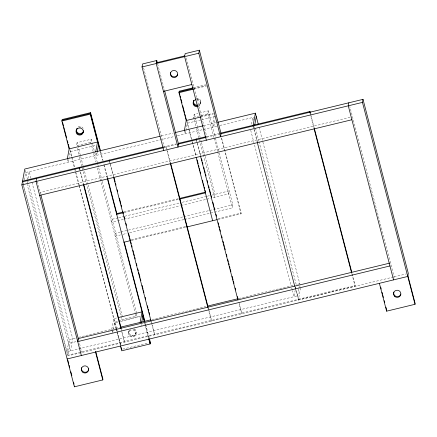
<?xml version="1.0" encoding="UTF-8"?>
<svg xmlns="http://www.w3.org/2000/svg" width="437" height="437" viewBox="0 0 437 437"><rect width="100%" height="100%" fill="white"/><g stroke="black" fill="none" stroke-linecap="round" stroke-linejoin="round"><path stroke-width="0.33" stroke-dasharray="2.19 1.64" d="M23.451 184.6L23.817 182.584M24.314 179.902L25.668 172.511L174.112 136.552M26.996 183.742L27.493 181.055M27.984 178.367L29.213 171.654L30.934 178.258M40.002 193.569L40.22 192.362L351.78 116.881M68.729 159.554L68.243 162.198L67.336 158.718M68.849 158.893L70.188 151.623L95.927 145.384M77.07 142.642L76.513 145.663L90.705 142.227L91.262 139.206L77.07 142.642L80.501 155.829M97.112 152.677L96.626 155.321L96.025 152.999M393.464 277.02L67.708 355.937L70.067 343.094L28.416 183.081M111.735 329.296L113.68 318.72L117.64 317.759M112.642 332.776L114.587 322.2L117.886 321.403M136.453 313.87L136.011 316.29L121.819 319.726L122.152 317.912M128.735 332.448L129.013 330.935M135.787 334.442A3.665 3.583 10.4 0 0 131.357 329.962A3.665 3.583 10.4 0 0 129.642 335.927A3.665 3.583 10.4 0 0 135.787 334.442L136.065 332.928M141.025 325.904L141.271 324.582M185.812 131.187L185.326 133.831L184.419 130.352M185.933 130.526L187.271 123.256L201.129 119.896M194.11 119.268L193.596 117.302L194.154 114.281L198.021 113.341M200.315 104.164L200.594 102.651M213.939 137.491L207.788 113.86L208.345 110.84L200.605 112.713M214.141 116.204L212.808 123.474L213.709 126.959L215.168 119.022M184.627 219.396L232.255 207.854L232.812 204.833L215.348 137.748M251.51 124.217L252.739 117.504L253.427 120.142M254.192 128.057L254.438 126.719M217.921 219.45L241.022 213.857L241.164 213.098L221.564 137.797M295.248 289.977L294.014 296.69L292.468 290.747M295.368 289.305L295.865 286.617M298.793 289.114L297.564 295.833L66.943 351.698L69.161 339.609L75.787 338.003M298.919 288.442L299.411 285.754M300.563 287.896L298.329 300.066L294.899 286.88M298.302 299.973L355.073 286.219L355.21 285.465L352.124 273.6M393.901 278.069L394.125 276.856L349.808 106.595M193.116 87.81L205.658 84.773M193.635 88.405L206.177 85.368M194.159 89.001L206.701 85.963M193.596 117.302L198.759 116.051M201.337 115.423L207.788 113.86M200.883 116.258L213.425 113.221M200.747 117.012L213.289 113.975M201.79 119.738L215.654 116.379M161.28 135.962L173.205 133.066M203.566 125.714L215.621 122.797M177.427 135.749L217.189 126.113M219.838 125.474L254.301 117.127M163.596 146.947L176.291 143.871M206.297 136.606L219.363 133.438M163.875 147.602L176.581 144.527M206.816 137.202L220.445 133.897M124.113 211.847L178.389 198.698M123.971 212.606L178.913 199.294M118.056 217.828L112.101 219.27L111.544 222.296L123.453 219.412M118.717 217.67L124.01 216.386M124.671 216.228L179.574 202.926M182.218 202.287L206.696 196.355M207.357 196.197L211.322 195.235M211.983 195.077L229.185 190.909L228.627 193.93L211.432 198.098M124.113 219.248L180.339 205.63M181.005 205.466L206.138 199.381M206.799 199.217L210.771 198.256M120.355 232.074L115.723 233.2L115.171 236.22L120.465 234.937M121.016 231.916L183.196 216.85M183.857 216.692L208.995 210.601M209.656 210.443L232.812 204.833M123.108 234.298L127.08 233.336M129.723 232.692L183.966 219.554M131.362 239.7L185.638 226.552M218.058 218.697L241.164 213.098M131.22 240.454L185.501 227.306M118.547 321.239L140.326 315.962M117.744 322.156L114.445 322.954L115.794 328.138M120.388 321.517L140.19 316.721M78.436 337.364L119.656 327.379M152 319.545L205.68 306.539M238.81 298.509L293.817 285.186M299.782 283.744L296.231 284.602L259.103 141.938M70.067 343.094L76.694 341.488M298.444 299.214L355.21 285.465M394.125 276.861L406.383 273.89M122.633 349.136L148.378 342.898M310.275 112.817L310.62 114.133M310.789 114.794L314.219 127.97M309.964 112.91L313.908 128.068M351.812 273.699L355.073 286.219M259.037 127.211L300.536 286.645M255.492 128.068L258.928 141.282M253.165 125.25L257.453 141.735M295.155 286.585L298.466 299.312L67.85 355.183L22.544 181.12M253.023 126.003L257.142 141.828M250.691 130.253L291.091 285.459M291.779 288.103L292.293 290.086M221.253 137.89L241.022 213.857M208.345 110.84L215.179 137.092M214.108 138.147L217.528 151.273M217.697 151.929L232.255 207.854M186.353 58.236L206.728 136.524M194.154 114.281L197.568 127.402M197.737 128.063L200.13 137.251M200.812 139.873L201.326 141.845M201.495 142.5L204.915 155.627M205.084 156.282L214.993 194.345L214.436 197.371L200.261 142.894M194.279 119.924L196.333 127.801M196.503 128.456L199.234 138.961M199.403 139.616L200.091 142.238M196.393 139.004L200.687 155.485M238.952 302.513L241.699 313.061L241.563 313.821L238.99 303.928M196.257 139.758L200.375 155.583M187.162 121.557L189.226 129.483M189.396 130.144L192.149 140.709M192.318 141.37L196.104 155.905M186.512 120.355L188.571 128.254M188.74 128.915L191.493 139.485M192.182 142.129L195.962 156.659M157.626 63.797L164.476 90.109M166.754 148.285L166.235 146.308L166.612 149.044M167.437 150.923L170.528 162.793M208.28 307.845L208.624 309.161M208.799 309.822L211.541 320.37L211.404 321.124L207.974 307.938M166.787 149.7L170.217 162.886M143.604 67.893L164.323 147.493M109.469 160.062L110.157 162.701M110.326 163.356L113.762 176.543M151.513 321.594L154.774 334.125L154.638 334.879L151.202 321.692M109.332 160.816L113.451 176.641M100.69 151.612L103.099 160.854M104.132 164.815L107.568 178.023M145.718 324.593L149.323 338.457M100.379 151.705L102.613 160.292M103.82 164.913L107.256 178.116M144.991 323.096L145.33 324.391M145.406 324.686L148.87 337.992M144.685 323.205L148.564 338.101M91.262 139.206L92.464 143.822M92.633 144.478L94.692 152.393M94.862 153.048L97.609 163.602M97.784 164.257L102.072 180.743M102.242 181.399L136.568 313.263M90.705 142.227L93.452 152.775M93.622 153.436L95.856 162.007M97.396 167.939L135.323 313.651M135.497 314.312L136.011 316.29M80.67 156.49L83.418 167.038M83.587 167.699L87.881 184.179M88.05 184.84L122.371 316.705M77.202 148.301L79.261 156.211M79.43 156.872L82.178 167.42M82.347 168.081L121.819 319.726M79.654 168.687L83.604 183.851M121.355 328.903L124.616 341.428L124.479 342.182L121.732 331.634M79.173 168.125L83.292 183.944M70.073 149.902L71.794 156.506M71.963 157.167L74.716 167.732M74.885 168.392L79.184 184.895M79.354 185.556L116.471 328.165M116.646 328.826L117.16 330.809M117.335 331.47L120.94 345.334M69.882 150.459L71.482 156.604M71.652 157.26L74.405 167.824M74.574 168.485L78.873 184.993M79.042 185.654L116.16 328.263M116.269 328.679L116.947 331.268M117.023 331.563L120.65 345.514M115.963 328.782L116.466 330.727M117.143 333.316L120.175 344.979M111.888 329.875L112.489 332.196M37.418 181.601L40.543 193.602M78.605 339.839L81.899 352.495M31.967 182.218L72.711 338.751L70.488 350.84L27.17 184.403M25.062 170.19L27.389 179.115M27.558 179.776L28.247 182.42M23.434 185.829L67.708 355.937M196.164 98.178A3.665 3.583 10.4 0 1 198.862 104.798M196.972 98.828A3.665 3.583 10.4 0 1 198.726 105.552M133.389 329.241A3.665 3.583 10.4 0 1 135.552 334.54A3.665 3.583 10.4 0 1 129.784 335.174A3.665 3.583 10.4 0 1 130.608 329.547M78.939 127.293A3.665 3.583 10.4 0 1 80.834 127.331M134.405 328.864A3.665 3.583 10.4 0 1 135.689 333.786A3.665 3.583 10.4 0 1 130.668 334.999A3.665 3.583 10.4 0 1 129.39 330.077M78.19 126.883A3.665 3.583 10.4 0 1 83.177 128.287M196.836 99.581A3.665 3.583 10.4 0 1 197.699 106.65"/><path stroke-width="0.66" d="M95.676 351.326L102.924 379.174L102.788 379.933L74.405 386.805L21.85 184.895L24.762 169.032L159.953 136.278M36.599 178.433L36.042 181.459L81.348 355.521M90.552 112.659L90.273 114.166L97.522 142.02L69.139 148.897L61.89 121.044L62.169 119.536L90.552 112.659L100.521 150.951M67.336 158.718L69.281 148.138M79.173 168.125L79.31 167.366L79.654 168.687M95.719 151.841L97.664 141.26M97.233 152.016L98.571 144.745M109.332 160.816L109.469 160.062M74.405 386.805L74.541 386.051M163.771 150.514L142.025 66.965L142.577 63.944L156.768 60.508L157.282 62.48M156.768 60.508L156.217 63.529L177.963 147.078L178.514 144.057L164.645 90.77M200.747 117.012L186.222 120.53L178.973 92.682L179.252 91.169L193.116 87.81M140.119 322.419L142.063 311.843L118.301 317.601M141.632 322.593L142.97 315.323M184.419 130.352L186.364 119.776L185.818 117.684M199.348 50.195L221.095 133.744L220.538 136.765L198.791 53.216L199.348 50.195L185.151 53.631L184.6 56.652L206.346 140.201M120.344 345.623L121.694 350.807L150.077 343.93L150.355 342.417L149.498 339.117M196.257 139.758L196.393 139.004M253.023 126.003L255.383 113.161L217.61 122.311M254.684 125.375L256.29 116.641M309.795 112.254L309.931 111.501L220.69 133.116M348.819 102.799L348.267 105.82L393.573 279.882M379.376 283.318L386.625 311.171L415.013 304.294L362.459 102.384L363.01 99.363L220.68 133.842M386.625 311.171L386.767 310.412M415.013 304.294L415.15 303.54L407.901 275.687M156.353 62.775L184.736 55.898M142.025 66.965L198.791 53.216M163.465 91.377L191.848 84.505M62.032 120.29L90.415 113.412L100.21 151.049M192.974 88.569L179.115 91.923L179.804 94.567M61.89 121.044L90.273 114.166M178.973 92.682L193.498 89.164M175.193 132.586L203.03 125.845M22.544 181.12L163.034 147.083M178.28 143.391L205.636 136.765M22.407 181.874L163.46 147.706M177.793 144.232L206.297 137.322M21.85 184.895L362.459 102.384M39.669 195.383L351.889 119.743M122.786 212.169L116.832 213.611L116.69 214.37L123.31 212.764M179.716 198.382L205.532 192.127L205.39 192.881L179.574 199.135M123.939 242.218L130.559 240.612M186.823 226.983L217.26 219.609M120.852 327.089L150.672 319.862M207.668 306.058L238.149 298.673M389.837 263.096L78.278 338.571L77.72 341.597L389.946 265.958M67.156 358.957L407.765 276.446L408.316 273.42L363.01 99.363M380.698 287.098L381.201 289.043M382.047 292.282L382.55 294.221M382.888 295.516L383.396 297.46M384.238 300.7L384.746 302.644M385.926 307.178L386.598 309.767M309.931 111.501L310.275 112.817M314.389 128.631L351.78 272.284M314.083 128.729L351.643 273.038M255.383 113.161L258.349 124.567M257.311 142.478L294.724 286.224M201.544 158.784L202.058 160.761M202.402 162.078L202.915 164.055M203.773 167.355L204.287 169.332M204.631 170.648L205.15 172.626M205.488 173.948L206.007 175.925M207.209 180.541L207.722 182.519M208.58 185.812L209.094 187.795M209.438 189.112L210.809 194.389M211.153 195.705L211.666 197.682M212.868 202.298L213.901 206.253M214.245 207.575L214.758 209.552M215.96 214.168L216.473 216.146M218.189 222.739L218.702 224.716M219.046 226.033L219.56 228.01M219.904 229.332L220.423 231.31M221.619 235.925L222.138 237.903M222.996 241.197L223.509 243.174M223.853 244.496L224.367 246.473M224.711 247.79L225.224 249.767M226.426 254.383L226.94 256.361M227.797 259.66L228.316 261.637M228.66 262.954L229.174 264.931M229.518 266.253L230.031 268.231M230.375 269.547L230.889 271.524M232.091 276.14L233.118 280.095M233.462 281.417L233.975 283.394M235.177 288.01L235.696 289.988M237.411 296.581L237.925 298.558M200.545 156.244L237.957 299.973M197.131 159.866L198.163 163.831M198.507 165.148L199.026 167.131M199.37 168.453L199.884 170.435M200.228 171.757L200.741 173.735M202.462 180.344L202.981 182.322M203.325 183.644L203.839 185.627M204.183 186.949L204.696 188.931M205.04 190.248L205.559 192.231M180.126 95.812L180.661 97.872M181.005 99.194L181.978 102.935M182.726 105.798L184.616 113.063M184.96 114.385L185.474 116.368M196.137 157.32L212.639 220.729M170.698 163.449L208.11 307.184M170.386 163.547L207.799 307.282M114.101 177.864L115.133 181.819M115.477 183.136L115.991 185.113M117.192 189.729L117.706 191.706M119.421 198.3L120.798 203.576M121.136 204.893L121.655 206.87M122.857 211.486L123.371 213.464M124.228 216.763L124.742 218.74M125.943 223.356L126.457 225.334M128.516 233.243L129.549 237.204M129.893 238.52L130.406 240.497M130.75 241.819L131.264 243.797M131.608 245.113L132.121 247.091M132.979 250.39L133.493 252.368M133.837 253.684L134.35 255.661M134.694 256.983L135.213 258.961M136.41 263.577L136.928 265.554M137.786 268.848L138.3 270.825M138.644 272.147L140.015 277.419M140.359 278.74L140.872 280.718M142.074 285.334L143.107 289.289M143.445 290.605L143.964 292.582M145.166 297.198L145.679 299.176M147.395 305.769L147.908 307.752M148.252 309.068L148.766 311.046M149.11 312.362L149.623 314.345M113.62 177.302L151.033 321.031M107.737 178.678L116.843 213.671M124.234 242.065L144.855 321.293M107.426 178.777L144.549 321.386M149.039 338.642L150.219 343.176M142.828 316.082L144.347 321.911M148.727 338.746L150.077 343.93M83.773 184.507L121.186 328.242M83.462 184.605L120.874 328.34M62.546 122.273L63.545 126.118M63.922 127.549L64.436 129.532M64.725 130.652L66.582 137.775M67.358 140.758L67.932 142.959M68.27 144.254L69.248 148.017M121.147 347.41L121.666 349.403M95.539 352.08L102.788 379.933M40.887 194.918L78.469 339.309M67.801 360.148L68.811 364.032M69.15 365.327L69.652 367.271M70.832 371.805L71.843 375.689M73.531 382.167L74.039 384.107M88.771 368.762A3.665 3.583 10.4 0 1 84.587 372.237A3.665 3.583 10.4 0 1 81.582 367.692M197.977 105.137A3.665 3.583 10.4 0 1 193.542 100.663M197.835 105.891A3.665 3.583 10.4 0 1 193.782 100.559M83.511 130.849A3.665 3.583 10.4 0 1 78.403 134.061A3.665 3.583 10.4 0 1 77.289 128.188M83.511 131.018A3.665 3.583 10.4 0 1 78.999 133.465A3.665 3.583 10.4 0 1 76.459 129.024M197.699 106.65A3.665 3.583 10.4 0 1 193.241 104.028A3.665 3.583 10.4 0 1 195.885 99.685M177.695 74.257A3.665 3.583 10.4 0 1 173.183 76.704A3.665 3.583 10.4 0 1 170.643 72.263M400.86 294.046A3.665 3.583 10.4 0 1 396.343 296.494A3.665 3.583 10.4 0 1 393.808 292.058M82.353 371.931A3.665 3.583 10.4 0 0 88.498 370.439A3.665 3.583 10.4 0 0 84.068 365.966A3.665 3.583 10.4 0 0 82.353 371.931M77.087 134.017A3.665 3.583 10.4 0 0 83.232 132.526A3.665 3.583 10.4 0 0 78.802 128.052A3.665 3.583 10.4 0 0 77.087 134.017M171.413 76.502A3.665 3.583 10.4 0 0 177.559 75.011A3.665 3.583 10.4 0 0 173.123 70.532A3.665 3.583 10.4 0 0 171.413 76.502M394.573 296.291A3.665 3.583 10.4 0 0 400.718 294.806A3.665 3.583 10.4 0 0 396.288 290.326A3.665 3.583 10.4 0 0 394.573 296.291"/></g></svg>
